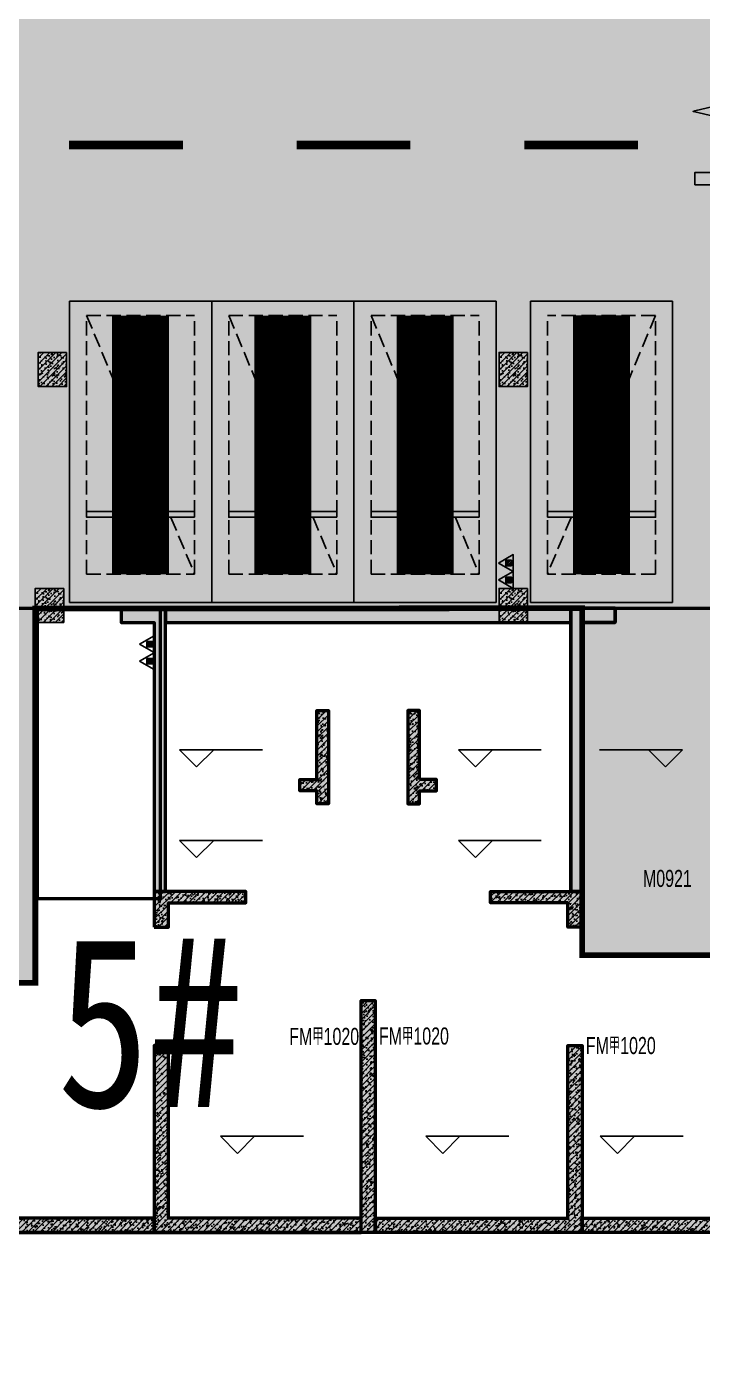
# Model space of a CAD drawing. Extents: x -1338203 to 1886333, y -530034 to 1031844.
# Drawn here: x 764153 to 776032, y 230104 to 253462 of the extents above; entities that cross this region are included whole.
import ezdxf
from ezdxf.enums import TextEntityAlignment as Align

# ---------------------------------------------------------------- set-up
doc = ezdxf.new("R2010")
doc.units = 0
doc.header["$LTSCALE"] = 1000
doc.header["$MEASUREMENT"] = 0
doc.linetypes.add('A-001-平面B2$0$__DASH', pattern=[0.35, 0.25, -0.1])
for name, color, linetype in [('A-001-平面参照B1$0$0G-NOTE', 4, 'Continuous'), ('A-05-平面B1$0$0A-A-SYMB-DOOR', 135, 'Continuous'), ('A-05-平面B1$0$0A-A-SYMB-ELEV', 150, 'Continuous'), ('A-FIRE', 7, 'Continuous'), ('p-a-regular', 5, 'Continuous'), ('S-05-墙柱B1_1$0$0S-CW-HATCH', 251, 'Continuous'), ('S-05-墙柱B1_1$0$0S-CW-HATCH-UP', 251, 'Continuous'), ('S001地下一墙柱$0$S001地下一墙柱$0$0S-CC-LINE', 52, 'Continuous'), ('S001地下一墙柱$0$S001地下一墙柱$0$0S-CW-HATCH', 251, 'Continuous'), ('S001地下一墙柱$0$S001地下一墙柱$0$0S-CW-HATCH-UP', 251, 'Continuous'), ('中心线', 42, 'Continuous'), ('地面指向箭头', 7, 'Continuous'), ('负一层消火栓$0$0P-EQUIP-FH', 7, 'Continuous')]:
    doc.layers.add(name, color=color, linetype=linetype)
doc.layers.add('p-a-regular-narrow', color=7, linetype='Continuous', true_color=0x9600ff)
doc.layers.add('p-a-wall', color=7, linetype='Continuous', lineweight=50)
doc.layers.add('S-05-墙柱B1_1$0$0S-CW-LINE', color=7, linetype='Continuous', lineweight=50)
doc.layers.add('p-h-walkable', color=7, linetype='Continuous', lineweight=70, true_color=0xf0f0f0)
doc.styles.add('A-001-平面参照B1$0$AAD-HT', font='simhei.ttf', dxfattribs={"width": 0.6})
doc.styles.add('A-05-平面B1$0$AAD-TXT', font='aad-txt.shx', dxfattribs={"width": 0.7, "bigfont": 'aad-hztxt.shx'})
pattern_1 = [(45, (0, 0), (-53.033, 53.033), []), (50, (0, 0), (215.178, -18.8256), [22.5, -247.5]), (355, (0, 0), (-41.6254, 225.6576), [18, -198]), (100.4514, (17.93, -1.57), (173.5528, 206.8319), [19.122, -210.3426]), (46.1842, (0, 60), (320.1723, -49.6557), [33.75, -371.25]), (96.6356, (26.68, 55.86), (280.399, 292.2354), [28.683, -315.514]), (351.1842, (0, 60), (280.3986, 292.2356), [27, -297]), (21, (30, 45), (179.0721, -120.7857), [22.5, -247.5]), (326, (30, 45), (72.9946, 217.545), [18, -198]), (71.4514, (44.92, 34.93), (252.0668, 96.7591), [19.122, -210.3426]), (37.5, (0, 0), (3.64796, 99.86816), [0, -195.6, 0, -201, 0, -198.75]), (7.5, (0, 0), (78.92086, 118.3235), [0, -114.6, 0, -191.1, 0, -75.75]), (327.5, (-66.9, 0), (160.14673, -6.76646), [0, -75, 0, -234, 0, -310.5]), (317.5, (-96.9, 0), (174.95585, 30.0315), [0, -97.5, 0, -155.4, 0, -220.5])]

# ---------------------------------------------------------------- blocks, each defined once
blk = doc.blocks.new('A-001-平面参照B1')
at = {"layer": 'A-001-平面参照B1$0$0G-NOTE', "style": 'A-001-平面参照B1$0$AAD-HT', "width": 0.8}
blk.add_text('5#', height=3000, rotation=0, dxfattribs=at).set_placement((-1680, -70935), align=Align.MIDDLE_LEFT)
blk = doc.blocks.new('负一层消火栓$0$$TwtSys$00000546')
h = blk.add_hatch()
h.set_pattern_fill('ANSI31', color=256, scale=200, style=0)
h.set_pattern_definition([(45, (-38543.802, -6670.83), (-17.67767, 17.67767), [])])
h.paths.add_polyline_path([(-65, 174), (65, 174), (65, 44), (-65, 44)])
for points in [[(0, 344), (-198, 0), (198, 0)], [(-65, 174), (65, 174), (65, 44), (-65, 44)]]:
    blk.add_lwpolyline(points, close=True)
blk = doc.blocks.new('负一层消火栓')
at = {"layer": '负一层消火栓$0$0P-EQUIP-FH', "xscale": -0.7500000000000013, "yscale": 0.7500000000000013, "zscale": 0.75, "rotation": 90}
for p in [(6341, -62864), (6341, -63161), (31, -64292), (31, -64590)]:
    blk.add_blockref('负一层消火栓$0$$TwtSys$00000546', p, dxfattribs=at)
blk = doc.blocks.new('JTDT')
at = {"layer": 'A-FIRE'}
h = blk.add_hatch(color=251, dxfattribs=at)
h.dxf.hatch_style = 1
h.paths.add_polyline_path([(189165, 82916), (189162, 82988), (189159, 82988), (189147, 83060), (189144, 83075), (189126, 83123), (189114, 83162), (189105, 83180), (189081, 83230), (189072, 83245), (189057, 83269), (189036, 83299), (189024, 83317), (189021, 83320), (189021, 83323), (188961, 83389), (188893, 83449), (188818, 83500), (188734, 83542), (188650, 83571), (188561, 83586), (188468, 83592), (188378, 83586), (188288, 83571), (188202, 83542), (188118, 83500), (188043, 83449), (187974, 83389), (187915, 83323), (187915, 83320), (187912, 83317), (187900, 83299), (187882, 83269), (187864, 83245), (187858, 83230), (187831, 83180), (187822, 83162), (187810, 83123), (187795, 83075), (187789, 83060), (187777, 82988), (187771, 82916), (187771, 82895), (187771, 82839), (187771, 81938), (187559, 81938), (187559, 81935), (187867, 80625), (187876, 80592), (187882, 80625), (188190, 81935), (187983, 81935), (187983, 81938), (187983, 82839), (187986, 82895), (187989, 82916), (188007, 82988), (188037, 83060), (188046, 83075), (188076, 83123), (188109, 83162), (188124, 83180), (188184, 83230), (188205, 83245), (188247, 83269), (188318, 83299), (188390, 83317), (188441, 83320), (188468, 83323), (188492, 83320), (188543, 83317), (188615, 83299), (188686, 83269), (188728, 83245), (188749, 83230), (188809, 83180), (188824, 83162), (188857, 83123), (188887, 83075), (188896, 83060), (188926, 82988), (188944, 82916), (188947, 82895), (188949, 82839), (188949, 80625), (189168, 80625), (189168, 82839), (189168, 82895)])
at = {"layer": '地面指向箭头', "color": 251, "linetype": 'Continuous'}
blk.add_lwpolyline([(189165, 82916), (189162, 82988), (189159, 82988), (189147, 83060), (189144, 83075), (189126, 83123), (189114, 83162), (189105, 83180), (189081, 83230), (189072, 83245), (189057, 83269), (189036, 83299), (189024, 83317), (189021, 83320), (189021, 83323), (188961, 83389), (188893, 83449), (188818, 83500), (188734, 83542), (188650, 83571), (188561, 83586), (188468, 83592), (188378, 83586), (188288, 83571), (188202, 83542), (188118, 83500), (188043, 83449), (187974, 83389), (187915, 83323), (187915, 83320), (187912, 83317), (187900, 83299), (187882, 83269), (187864, 83245), (187858, 83230), (187831, 83180), (187822, 83162), (187810, 83123), (187795, 83075), (187789, 83060), (187777, 82988), (187771, 82916), (187771, 82895), (187771, 82839), (187771, 81938), (187559, 81938), (187559, 81935), (187867, 80625), (187876, 80592), (187882, 80625), (188190, 81935), (187983, 81935), (187983, 81938), (187983, 82839), (187986, 82895), (187989, 82916), (188007, 82988), (188037, 83060), (188046, 83075), (188076, 83123), (188109, 83162), (188124, 83180), (188184, 83230), (188205, 83245), (188247, 83269), (188318, 83299), (188390, 83317), (188441, 83320), (188468, 83323), (188492, 83320), (188543, 83317), (188615, 83299), (188686, 83269), (188728, 83245), (188749, 83230), (188809, 83180), (188824, 83162), (188857, 83123), (188887, 83075), (188896, 83060), (188926, 82988), (188944, 82916), (188947, 82895), (188949, 82839), (188949, 80625), (189168, 80625), (189168, 82839), (189168, 82895), (189165, 82916)], dxfattribs=at)
blk = doc.blocks.new('A$C9cb663f1')
at = {"layer": '中心线', "color": 251, "const_width": 150}
for points in [[(352253, -110383), (354253, -110383)], [(356253, -110383), (358253, -110383)], [(360253, -110383), (362253, -110383)]]:
    blk.add_lwpolyline(points, dxfattribs=at)
at = {"layer": '地面指向箭头', "color": 251, "rotation": 270}
blk.add_blockref('JTDT', (282628, 78085), dxfattribs=at)
blk = doc.blocks.new('S-05-墙柱B1_1')
at = {"layer": 'S-05-墙柱B1_1$0$0S-CW-HATCH'}
h = blk.add_hatch(color=256, dxfattribs=at)
h.dxf.hatch_style = 1
h.paths.add_polyline_path([(7090, 3710), (7090, 8690), (6310, 8690), (6310, 8440), (6890, 8440), (6890, 3710)])
h = blk.add_hatch(color=256, dxfattribs=at)
h.dxf.hatch_style = 1
h.paths.add_polyline_path([(7090, 8440), (14210, 8440), (14210, 8690), (7090, 8690)])
h = blk.add_hatch(color=256, dxfattribs=at)
h.dxf.hatch_style = 1
h.paths.add_polyline_path([(14410, 3710), (14410, 8440), (14990, 8440), (14990, 8690), (14210, 8690), (14210, 3710)])
h = blk.add_hatch(color=256, dxfattribs=at)
h.dxf.hatch_style = 1
h.paths.add_polyline_path([(9750, 5680), (9750, 6890), (9950, 6890), (9950, 5250), (9750, 5250), (9750, 5480), (9450, 5480), (9450, 5680)])
h = blk.add_hatch(color=256, dxfattribs=at)
h.dxf.hatch_style = 1
h.paths.add_polyline_path([(11550, 5680), (11550, 6890), (11350, 6890), (11350, 5250), (11550, 5250), (11550, 5480), (11850, 5480), (11850, 5680)])
h = blk.add_hatch(color=256, dxfattribs=at)
h.dxf.hatch_style = 1
h.paths.add_polyline_path([(6890, 3080), (7140, 3080), (7140, 3510), (8500, 3510), (8500, 3710), (6890, 3710)])
h = blk.add_hatch(color=256, dxfattribs=at)
h.dxf.hatch_style = 1
h.paths.add_polyline_path([(14410, 3080), (14160, 3080), (14160, 3510), (12800, 3510), (12800, 3710), (14410, 3710)])
h = blk.add_hatch(color=256, dxfattribs=at)
h.dxf.hatch_style = 1
h.paths.add_polyline_path([(10775, -2290), (10525, -2290), (10525, 1790), (10775, 1790)])
h = blk.add_hatch(color=256, dxfattribs=at)
h.dxf.hatch_style = 1
h.paths.add_polyline_path([(6890, -2290), (10525, -2290), (10525, -2040), (7140, -2040), (7140, 1000), (6890, 1000)])
h = blk.add_hatch(color=256, dxfattribs=at)
h.dxf.hatch_style = 1
h.paths.add_polyline_path([(14410, -2290), (10775, -2290), (10775, -2040), (14160, -2040), (14160, 1000), (14410, 1000)])
h = blk.add_hatch(color=256, dxfattribs=at)
h.dxf.hatch_style = 1
h.paths.add_polyline_path([(2860, -2290), (6890, -2290), (6890, -2040), (3160, -2040), (3160, -1360), (2860, -1360)])
h = blk.add_hatch(color=256, dxfattribs=at)
h.dxf.hatch_style = 1
h.paths.add_polyline_path([(18440, -2290), (14410, -2290), (14410, -2040), (18140, -2040), (18140, -1360), (18440, -1360)])
at = {"layer": 'S-05-墙柱B1_1$0$0S-CW-HATCH-UP'}
h = blk.add_hatch(dxfattribs=at)
h.set_pattern_fill('钢筋混凝土', color=256, scale=30)
h.set_pattern_definition(pattern_1)
h.paths.add_polyline_path([(7090, 3710), (7090, 8690), (6310, 8690), (6310, 8440), (6890, 8440), (6890, 3710)])
h = blk.add_hatch(dxfattribs=at)
h.set_pattern_fill('钢筋混凝土', color=256, scale=30)
h.set_pattern_definition([(45, (-3980472.66, 636368.834), (-53.0330086, 53.0330086), []), (50, (-3980472.66, 636368.83), (215.178055, -18.8256405), [22.5, -247.5]), (355, (-3980472.66, 636368.83), (-41.6254, 225.65764), [18, -198]), (100.4514, (-3980454.73, 636367.27), (173.552815, 206.831863), [19.122057, -210.342634]), (46.1842, (-3980472.66, 636428.83), (320.172315, -49.655704), [33.75, -371.25]), (96.6356, (-3980445.98, 636424.7), (280.398812, 292.235361), [28.683086, -315.5139]), (351.1842, (-3980472.66, 636428.83), (280.398584, 292.23558), [27, -297]), (21, (-3980442.66, 636413.83), (179.072116, -120.785667), [22.5, -247.5]), (326, (-3980442.66, 636413.83), (72.9946, 217.545014), [18, -198]), (71.4514, (-3980427.74, 636403.77), (252.066789, 96.759149), [19.122057, -210.342634]), (37.5, (-3980472.66, 636368.834), (3.6479566, 99.8681561), [0, -195.6, 0, -201, 0, -198.75]), (7.5, (-3980472.66, 636368.83), (78.9208612, 118.3235136), [0, -114.6, 0, -191.1, 0, -75.75]), (327.5, (-3980539.56, 636368.834), (160.1467309, -6.7664615), [0, -75, 0, -234, 0, -310.5]), (317.5, (-3980569.56, 636368.83), (174.955851, 30.0314947), [0, -97.5, 0, -155.4, 0, -220.5])])
h.paths.add_polyline_path([(7090, 8440), (14210, 8440), (14210, 8690), (7090, 8690)])
h = blk.add_hatch(dxfattribs=at)
h.set_pattern_fill('钢筋混凝土', color=256, scale=30)
h.set_pattern_definition(pattern_1)
edge = h.paths.add_edge_path()
edge.add_line((14990, 8440), (14410, 8440))
edge.add_line((14410, 8440), (14410, 3710))
edge.add_line((14410, 3710), (14210, 3710))
edge.add_line((14210, 3710), (14210, 8690))
edge.add_line((14210, 8690), (14990, 8690))
edge.add_line((14990, 8690), (14990, 8443))
h = blk.add_hatch(dxfattribs=at)
h.set_pattern_fill('钢筋混凝土', color=256, scale=30)
h.set_pattern_definition(pattern_1)
h.paths.add_polyline_path([(14410, 3710), (14410, 8440), (14990, 8440), (14990, 8690), (14210, 8690), (14210, 3710)])
h = blk.add_hatch(dxfattribs=at)
h.set_pattern_fill('钢筋混凝土', color=256, scale=30)
h.set_pattern_definition(pattern_1)
h.paths.add_polyline_path([(9750, 5680), (9750, 6890), (9950, 6890), (9950, 5250), (9750, 5250), (9750, 5480), (9450, 5480), (9450, 5680)])
h = blk.add_hatch(dxfattribs=at)
h.set_pattern_fill('钢筋混凝土', color=256, scale=30)
h.set_pattern_definition(pattern_1)
h.paths.add_polyline_path([(11550, 5680), (11550, 6890), (11350, 6890), (11350, 5250), (11550, 5250), (11550, 5480), (11850, 5480), (11850, 5680)])
h = blk.add_hatch(dxfattribs=at)
h.set_pattern_fill('钢筋混凝土', color=256, scale=30)
h.set_pattern_definition(pattern_1)
h.paths.add_polyline_path([(6890, 3080), (7140, 3080), (7140, 3510), (8500, 3510), (8500, 3710), (6890, 3710)])
h = blk.add_hatch(dxfattribs=at)
h.set_pattern_fill('钢筋混凝土', color=256, scale=30)
h.set_pattern_definition(pattern_1)
h.paths.add_polyline_path([(14410, 3080), (14160, 3080), (14160, 3510), (12800, 3510), (12800, 3710), (14410, 3710)])
h = blk.add_hatch(dxfattribs=at)
h.set_pattern_fill('钢筋混凝土', color=256, scale=30)
h.set_pattern_definition(pattern_1)
h.paths.add_polyline_path([(10775, -2290), (10525, -2290), (10525, 1790), (10775, 1790)])
h = blk.add_hatch(dxfattribs=at)
h.set_pattern_fill('钢筋混凝土', color=256, scale=30)
h.set_pattern_definition(pattern_1)
h.paths.add_polyline_path([(6890, -2290), (10525, -2290), (10525, -2040), (7140, -2040), (7140, 1000), (6890, 1000)])
h = blk.add_hatch(dxfattribs=at)
h.set_pattern_fill('钢筋混凝土', color=256, scale=30)
h.set_pattern_definition(pattern_1)
h.paths.add_polyline_path([(14410, -2290), (10775, -2290), (10775, -2040), (14160, -2040), (14160, 1000), (14410, 1000)])
h = blk.add_hatch(dxfattribs=at)
h.set_pattern_fill('钢筋混凝土', color=256, scale=30)
h.set_pattern_definition(pattern_1)
h.paths.add_polyline_path([(2860, -2290), (6890, -2290), (6890, -2040), (3160, -2040), (3160, -1360), (2860, -1360)])
h = blk.add_hatch(dxfattribs=at)
h.set_pattern_fill('钢筋混凝土', color=256, scale=30)
h.set_pattern_definition(pattern_1)
h.paths.add_polyline_path([(18440, -2290), (14410, -2290), (14410, -2040), (18140, -2040), (18140, -1360), (18440, -1360)])
at = {"layer": 'S-05-墙柱B1_1$0$0S-CW-LINE'}
for points in [[(7090, 3710), (7090, 8690), (6310, 8690), (6310, 8440), (6890, 8440), (6890, 3710)], [(7090, 8440), (14210, 8440), (14210, 8690), (7090, 8690)], [(9750, 5680), (9750, 6890), (9950, 6890), (9950, 5250), (9750, 5250), (9750, 5480), (9450, 5480), (9450, 5680)], [(11550, 5680), (11550, 6890), (11350, 6890), (11350, 5250), (11550, 5250), (11550, 5480), (11850, 5480), (11850, 5680)], [(6890, 3080), (7140, 3080), (7140, 3510), (8500, 3510), (8500, 3710), (6890, 3710)], [(14410, 3080), (14160, 3080), (14160, 3510), (12800, 3510), (12800, 3710), (14410, 3710)], [(10775, -2290), (10525, -2290), (10525, 1790), (10775, 1790)], [(6890, -2290), (10525, -2290), (10525, -2040), (7140, -2040), (7140, 1000), (6890, 1000)], [(14410, -2290), (10775, -2290), (10775, -2040), (14160, -2040), (14160, 1000), (14410, 1000)], [(2860, -2290), (6890, -2290), (6890, -2040), (3160, -2040), (3160, -1360), (2860, -1360)], [(18440, -2290), (14410, -2290), (14410, -2040), (18140, -2040), (18140, -1360), (18440, -1360)]]:
    blk.add_lwpolyline(points, close=True, dxfattribs=at)
for points in [[(14990, 8440), (14410, 8440), (14410, 3710), (14210, 3710), (14210, 8690), (14990, 8690), (14990, 8443)], [(14410, 3710), (14410, 8440), (14990, 8440), (14990, 8690), (14210, 8690), (14210, 3710), (14410, 3710)]]:
    blk.add_lwpolyline(points, dxfattribs=at)

msp = doc.modelspace()

# ---------------------------------------------------------------- hatches: boundary and pattern name
at = {"layer": 'p-h-walkable', "ltscale": 0.002}
h = msp.add_hatch(color=256, dxfattribs=at)
h.dxf.hatch_style = 1
h.paths.add_polyline_path([(633826.6, 244460.7), (640276.6, 244575.6), (640576.6, 234544.8), (645576.7, 234544.6), (645576.7, 209278.9), (732355.9, 209029), (732355.1, 235229.9), (738506.7, 235229.9), (738506.6, 268838.9), (732734.3, 268838.9), (732734.3, 272898.9), (711963.1, 272898.9), (711963.1, 278984.7), (717256.7, 278984.7), (717256.7, 284049), (733571.6, 284135.6), (733996.6, 290449.1), (739216.6, 290449.1), (739766.6, 284299.1), (754626.6, 284299.1), (755296.6, 290449.1), (760516.6, 290449.1), (760816.6, 283049.1), (760816.3, 275879.2), (775122.6, 275879.2), (776006.6, 274138.9), (776006.6, 259429.1), (778716.6, 259429.1), (778716.6, 238849.1), (783416.6, 238849.1), (783416.6, 237229.1), (782066.6, 237229.1), (782066.6, 234429.1), (779546.6, 234429.1), (779546.6, 237129.1), (773916.6, 237129.1), (773916.6, 243229.1), (764306.6, 243225.6), (764306.6, 236639.1), (760766.6, 236639.1), (760766.6, 234429.1), (758246.6, 234429.1), (758246.6, 238649.1), (762116.6, 238649.1), (762116.6, 243225.6), (748656.6, 243225.6), (748756.3, 207529.1), (800106.6, 207528.9), (800206.7, 201639.7), (812908.2, 202239.1), (812576.6, 180449.3), (744206, 180449.3), (744206, 173439), (728556.7, 173439), (728556.6, 122289.1), (746356.6, 122289.1), (750916.6, 132325.6), (842896.6, 132325.6), (843211.6, 121345.6), (839116.6, 121345.6), (839116.6, 93449.1), (864906.6, 93449.1), (864906.6, 79694), (875856.6, 74929.1), (875856.6, 65749.1), (834560.6, 65749.1), (839142.9, 28436.3), (869465.5, 32160.2), (871163.4, 18334), (873704.3, 18646.1), (877328.9, 5540.2), (761876.2, -8638.5), (761133.2, 2082.3), (764950.9, 5291.5), (763253.1, 19116.3), (799242.7, 23536.1), (793807.6, 65749.1), (750756.6, 65749.1), (751556.6, 81645.6), (636016.6, 81645.6), (636016.6, 96345.6), (629416.6, 96345.6), (629416.6, 118203.2), (622306.6, 118203.2), (622286.6, 139083.2), (644406.6, 137003.2), (644406.6, 129968.2), (656656.6, 129968.2), (656406.6, 138083.2), (712156.6, 138083.2), (711856.6, 184449.1), (581811.6, 184349.1), (581826.6, 197199.1), (585876.6, 197449.1), (585976.6, 209279), (629226.6, 209578.9), (628926.8, 236145.4), (633826.6, 236145.6)])
at = {"layer": 'S001地下一墙柱$0$S001地下一墙柱$0$0S-CW-HATCH'}
h = msp.add_hatch(color=256, dxfattribs=at)
h.dxf.hatch_style = 1
h.paths.add_polyline_path([(764856.6, 247729.1), (764356.6, 247729.1), (764356.6, 247129.1), (764856.6, 247129.1)])
h = msp.add_hatch(color=256, dxfattribs=at)
h.dxf.hatch_style = 1
h.paths.add_polyline_path([(772956.6, 247729.1), (772456.6, 247729.1), (772456.6, 247129.1), (772956.6, 247129.1)])
h = msp.add_hatch(color=256, dxfattribs=at)
h.dxf.hatch_style = 1
h.paths.add_polyline_path([(764806.6, 243579.1), (764306.6, 243579.1), (764306.6, 242979.1), (764806.6, 242979.1)])
h = msp.add_hatch(color=256, dxfattribs=at)
h.dxf.hatch_style = 1
h.paths.add_polyline_path([(772956.6, 243579.1), (772456.6, 243579.1), (772456.6, 242979.1), (772956.6, 242979.1)])
at = {"layer": 'S001地下一墙柱$0$S001地下一墙柱$0$0S-CW-HATCH-UP'}
h = msp.add_hatch(dxfattribs=at)
h.set_pattern_fill('钢筋混凝土', color=256, scale=30)
h.set_pattern_definition([(45, (797167.33, 256680.8), (-53.03301, 53.03301), []), (50, (797167.33, 256680.8), (215.1781, -18.8256), [22.5, -247.5]), (355, (797167.33, 256680.8), (-41.6254, 225.6576), [18, -198]), (100.4514, (797185.26, 256679.23), (173.5528, 206.8319), [19.122, -210.3426]), (46.1842, (797167.33, 256740.8), (320.1723, -49.6557), [33.75, -371.25]), (96.6356, (797194, 256736.66), (280.3988, 292.2354), [28.683, -315.514]), (351.1842, (797167.33, 256740.8), (280.3986, 292.2356), [27, -297]), (21, (797197.33, 256725.8), (179.0721, -120.7857), [22.5, -247.5]), (326, (797197.33, 256725.8), (72.9946, 217.545), [18, -198]), (71.4514, (797212.25, 256715.73), (252.0668, 96.7591), [19.122, -210.3426]), (37.5, (797167.33, 256680.8), (3.64796, 99.86816), [0, -195.6, 0, -201, 0, -198.75]), (7.5, (797167.33, 256680.8), (78.92086, 118.3235), [0, -114.6, 0, -191.1, 0, -75.75]), (327.5, (797100.43, 256680.8), (160.14673, -6.76646), [0, -75, 0, -234, 0, -310.5]), (317.5, (797070.43, 256680.8), (174.95585, 30.0315), [0, -97.5, 0, -155.4, 0, -220.5])])
h.paths.add_polyline_path([(764856.6, 247729.1), (764356.6, 247729.1), (764356.6, 247129.1), (764856.6, 247129.1)])
h = msp.add_hatch(dxfattribs=at)
h.set_pattern_fill('钢筋混凝土', color=256, scale=30)
h.set_pattern_definition([(45, (805267.33, 256680.8), (-53.03301, 53.03301), []), (50, (805267.33, 256680.8), (215.1781, -18.8256), [22.5, -247.5]), (355, (805267.33, 256680.8), (-41.6254, 225.6576), [18, -198]), (100.4514, (805285.26, 256679.23), (173.5528, 206.8319), [19.122, -210.3426]), (46.1842, (805267.33, 256740.8), (320.1723, -49.6557), [33.75, -371.25]), (96.6356, (805294, 256736.66), (280.3988, 292.2354), [28.683, -315.514]), (351.1842, (805267.33, 256740.8), (280.3986, 292.2356), [27, -297]), (21, (805297.33, 256725.8), (179.0721, -120.7857), [22.5, -247.5]), (326, (805297.33, 256725.8), (72.9946, 217.545), [18, -198]), (71.4514, (805312.25, 256715.73), (252.0668, 96.7591), [19.122, -210.3426]), (37.5, (805267.33, 256680.8), (3.64796, 99.86816), [0, -195.6, 0, -201, 0, -198.75]), (7.5, (805267.33, 256680.8), (78.92086, 118.3235), [0, -114.6, 0, -191.1, 0, -75.75]), (327.5, (805200.43, 256680.8), (160.14673, -6.76646), [0, -75, 0, -234, 0, -310.5]), (317.5, (805170.43, 256680.8), (174.95585, 30.0315), [0, -97.5, 0, -155.4, 0, -220.5])])
h.paths.add_polyline_path([(772956.6, 247729.1), (772456.6, 247729.1), (772456.6, 247129.1), (772956.6, 247129.1)])
h = msp.add_hatch(dxfattribs=at)
h.set_pattern_fill('钢筋混凝土', color=256, scale=30)
h.set_pattern_definition([(45, (797117.33, 252530.8), (-53.03301, 53.03301), []), (50, (797117.33, 252530.8), (215.1781, -18.8256), [22.5, -247.5]), (355, (797117.33, 252530.8), (-41.6254, 225.6576), [18, -198]), (100.4514, (797135.26, 252529.23), (173.5528, 206.8319), [19.122, -210.3426]), (46.1842, (797117.33, 252590.8), (320.1723, -49.6557), [33.75, -371.25]), (96.6356, (797144, 252586.66), (280.3988, 292.2354), [28.683, -315.514]), (351.1842, (797117.33, 252590.8), (280.3986, 292.2356), [27, -297]), (21, (797147.33, 252575.8), (179.0721, -120.7857), [22.5, -247.5]), (326, (797147.33, 252575.8), (72.9946, 217.545), [18, -198]), (71.4514, (797162.25, 252565.74), (252.0668, 96.7591), [19.122, -210.3426]), (37.5, (797117.33, 252530.8), (3.64796, 99.86816), [0, -195.6, 0, -201, 0, -198.75]), (7.5, (797117.33, 252530.8), (78.92086, 118.3235), [0, -114.6, 0, -191.1, 0, -75.75]), (327.5, (797050.43, 252530.8), (160.14673, -6.76646), [0, -75, 0, -234, 0, -310.5]), (317.5, (797020.43, 252530.8), (174.95585, 30.0315), [0, -97.5, 0, -155.4, 0, -220.5])])
h.paths.add_polyline_path([(764806.6, 243579.1), (764306.6, 243579.1), (764306.6, 242979.1), (764806.6, 242979.1)])
h = msp.add_hatch(dxfattribs=at)
h.set_pattern_fill('钢筋混凝土', color=256, scale=30)
h.set_pattern_definition([(45, (805267.33, 252530.8), (-53.03301, 53.03301), []), (50, (805267.33, 252530.8), (215.1781, -18.8256), [22.5, -247.5]), (355, (805267.33, 252530.8), (-41.6254, 225.6576), [18, -198]), (100.4514, (805285.26, 252529.23), (173.5528, 206.8319), [19.122, -210.3426]), (46.1842, (805267.33, 252590.8), (320.1723, -49.6557), [33.75, -371.25]), (96.6356, (805294, 252586.66), (280.3988, 292.2354), [28.683, -315.514]), (351.1842, (805267.33, 252590.8), (280.3986, 292.2356), [27, -297]), (21, (805297.33, 252575.8), (179.0721, -120.7857), [22.5, -247.5]), (326, (805297.33, 252575.8), (72.9946, 217.545), [18, -198]), (71.4514, (805312.25, 252565.74), (252.0668, 96.7591), [19.122, -210.3426]), (37.5, (805267.33, 252530.8), (3.64796, 99.86816), [0, -195.6, 0, -201, 0, -198.75]), (7.5, (805267.33, 252530.8), (78.92086, 118.3235), [0, -114.6, 0, -191.1, 0, -75.75]), (327.5, (805200.43, 252530.8), (160.14673, -6.76646), [0, -75, 0, -234, 0, -310.5]), (317.5, (805170.43, 252530.8), (174.95585, 30.0315), [0, -97.5, 0, -155.4, 0, -220.5])])
h.paths.add_polyline_path([(772956.6, 243579.1), (772456.6, 243579.1), (772456.6, 242979.1), (772956.6, 242979.1)])

# ---------------------------------------------------------------- linework, layer by layer
for p, q in [((764906.5, 243329), (764906.5, 248629)), ((764906.5, 248629), (767406.5, 248629)), ((767406.5, 243329), (767406.5, 248629)), ((767406.5, 243329), (767406.5, 248629)), ((767406.5, 248629), (769906.5, 248629)), ((769906.5, 243329), (769906.5, 248629)), ((769906.5, 243328.9), (769906.5, 248628.9)), ((769906.5, 248628.9), (772406.5, 248628.9)), ((772406.5, 243328.9), (772406.5, 248628.9)), ((775506.9, 248629.2), (773006.9, 248629)), ((773007.4, 243329), (773006.9, 248629)), ((775507.4, 243329.2), (775506.9, 248629.2)), ((764906.5, 243329), (767406.5, 243329)), ((767406.5, 243329), (769906.5, 243329)), ((769906.5, 243328.9), (772406.5, 243328.9)), ((775507.4, 243329.2), (773007.4, 243329))]:
    msp.add_line(p, q)
at = {"linetype": 'A-001-平面B2$0$__DASH'}
for p, q in [((765206.5, 248379), (767106.5, 248379)), ((765206.5, 243829), (765206.5, 248379)), ((767106.5, 243829), (767106.5, 248379)), ((767706.5, 248379), (769606.5, 248379)), ((767706.5, 243829), (767706.5, 248379)), ((769606.5, 243829), (769606.5, 248379)), ((770206.5, 248378.9), (772106.5, 248378.9)), ((770206.5, 243828.9), (770206.5, 248378.9)), ((772106.5, 243828.9), (772106.5, 248378.9)), ((775206.9, 248379.2), (773306.9, 248379)), ((773307.3, 243829), (773306.9, 248379)), ((775207.3, 243829.2), (775206.9, 248379.2)), ((765206.5, 243829), (767106.5, 243829)), ((767706.5, 243829), (769606.5, 243829)), ((770206.5, 243828.9), (772106.5, 243828.9)), ((775207.3, 243829.2), (773307.3, 243829))]:
    msp.add_line(p, q, dxfattribs=at)
for points in [[(765206.5, 248379), (767106.5, 243829)], [(767706.5, 248379), (769606.5, 243829)], [(770206.5, 248378.9), (772106.5, 243828.9)], [(775206.9, 248379.2), (773307.3, 243829)]]:
    msp.add_lwpolyline(points, dxfattribs=at)
at = {"color": 3, "flags": 128}
msp.add_lwpolyline([(777646.9, 232245.6), (762666.9, 232245.6), (762666.9, 231245.6), (762816.9, 231245.6), (762816.9, 230845.6), (756196.9, 230845.6), (756196.9, 231245.6), (756346.9, 231245.6), (756346.9, 232245.9), (756471.6, 232370.7), (756471.6, 234995.6), (754541.6, 234995.6), (754541.6, 238100.6), (754341.6, 238100.6), (754341.6, 243225.6), (758347.1, 243225.6), (758346.6, 245695.6), (761466.6, 245695.6), (761466.9, 243225.6), (764341.6, 243225.6), (764341.6, 238120.6), (766506.6, 238120.6), (766506.6, 243225.6), (778846.9, 243225.6)], dxfattribs=at)
for points in [[(767106.5, 244829), (765206.5, 244829), (765206.5, 244929), (767106.5, 244929)], [(769606.5, 244829), (767706.5, 244829), (767706.5, 244929), (769606.5, 244929)], [(772106.5, 244828.9), (770206.5, 244828.9), (770206.5, 244928.9), (772106.5, 244928.9)], [(773307.2, 244829), (775207.2, 244829.2), (775207.2, 244929.2), (773307.2, 244929)]]:
    msp.add_lwpolyline(points, close=True)
at = {"layer": 'A-05-平面B1$0$0A-A-SYMB-ELEV'}
for p, q in [((767141.4, 240440.8), (766841.4, 240740.8)), ((766841.4, 240740.8), (768300, 240740.8)), ((767141.4, 240440.8), (767441.4, 240740.8)), ((772041.4, 240440.8), (771741.4, 240740.8)), ((771741.4, 240740.8), (773200, 240740.8)), ((772041.4, 240440.8), (772341.4, 240740.8)), ((775681, 240740.8), (774222.4, 240740.8)), ((775381, 240440.8), (775081, 240740.8)), ((775381, 240440.8), (775681, 240740.8)), ((767141.4, 238846), (766841.4, 239146)), ((766841.4, 239146), (768300, 239146)), ((767141.4, 238846), (767441.4, 239146)), ((772041.4, 238846), (771741.4, 239146)), ((771741.4, 239146), (773200, 239146)), ((772041.4, 238846), (772341.4, 239146)), ((767860.1, 233641.1), (767560.1, 233941.1)), ((767560.1, 233941.1), (769018.7, 233941.1)), ((767860.1, 233641.1), (768160.1, 233941.1)), ((771468.1, 233641.1), (771168.1, 233941.1)), ((771168.1, 233941.1), (772626.7, 233941.1)), ((771468.1, 233641.1), (771768.1, 233941.1)), ((774536.2, 233641.1), (774236.2, 233941.1)), ((774236.2, 233941.1), (775694.7, 233941.1)), ((774536.2, 233641.1), (774836.2, 233941.1))]:
    msp.add_line(p, q, dxfattribs=at)
at = {"layer": 'p-a-regular', "ltscale": 0.002, "const_width": 1000}
for points in [[(766156.5, 243829), (766156.5, 248379)], [(771156.5, 243828.9), (771156.5, 248378.9)]]:
    msp.add_lwpolyline(points, dxfattribs=at)
at = {"layer": 'p-a-regular-narrow', "ltscale": 0.002, "const_width": 1000}
for points in [[(768656.5, 243829), (768656.5, 248379)], [(774257.3, 243829.1), (774256.9, 248379.1)]]:
    msp.add_lwpolyline(points, dxfattribs=at)
at = {"layer": 'p-a-wall', "ltscale": 0.002}
msp.add_lwpolyline([(777646.6, 232249.1), (762666.6, 232249.1), (762666.6, 231249.1), (762816.6, 231249.1), (762816.6, 230849.1), (756196.6, 230849.1), (756196.6, 231249.1), (756346.6, 231249.1), (756346.6, 232249.4), (756471.3, 232374.2), (756471.3, 234999.1), (754541.3, 234999.1), (754541.3, 238104.1), (754341.3, 238104.1), (754341.3, 243229.1), (758346.8, 243229.1), (758346.3, 245699.1), (761466.3, 245699.1), (761466.6, 243229.1), (764341.3, 243229.1), (764341.3, 238124.1), (766506.3, 238124.1), (766506.3, 243229.1), (778846.6, 243229.1)], dxfattribs=at)
at = {"layer": 'p-h-walkable', "ltscale": 0.002, "const_width": 100}
msp.add_lwpolyline([(778716.6, 259429.1), (778716.6, 238849.1), (783416.6, 238849.1), (783416.6, 237229.1), (782066.6, 237229.1), (782066.6, 234429.1), (779546.6, 234429.1), (779546.6, 237129.1), (773916.6, 237129.1), (773916.6, 243229.1), (764306.6, 243225.6), (764306.6, 236639.1), (760766.6, 236639.1), (760766.6, 234429.1), (758246.6, 234429.1), (758246.6, 238649.1), (762116.6, 238649.1), (762116.6, 243225.6), (748656.6, 243225.6), (748756.3, 207529.1), (800106.6, 207528.9)], dxfattribs=at)
at = {"layer": 'S001地下一墙柱$0$S001地下一墙柱$0$0S-CC-LINE'}
for points in [[(764856.6, 247729.1), (764356.6, 247729.1), (764356.6, 247129.1), (764856.6, 247129.1)], [(772956.6, 247729.1), (772456.6, 247729.1), (772456.6, 247129.1), (772956.6, 247129.1)], [(764806.6, 243579.1), (764306.6, 243579.1), (764306.6, 242979.1), (764806.6, 242979.1)], [(772956.6, 243579.1), (772456.6, 243579.1), (772456.6, 242979.1), (772956.6, 242979.1)]]:
    msp.add_lwpolyline(points, close=True, dxfattribs=at)

# ---------------------------------------------------------------- block references
msp.add_blockref('A-001-平面参照B1', (766365.4, 306889.1))
at = {"ltscale": 0.002}
for name, p in [('负一层消火栓', (766365.4, 306889.1)), ('A$C9cb663f1', (412646.2, 361761.3)), ('S-05-墙柱B1_1', (759506.6, 234539.1))]:
    msp.add_blockref(name, p, dxfattribs=at)

# ---------------------------------------------------------------- texts
at = {"layer": 'A-05-平面B1$0$0A-A-SYMB-DOOR', "style": 'A-05-平面B1$0$AAD-TXT', "width": 0.7}
for s, p in [('M0921', (774986.6, 238477.3)), ('FM甲1020', (768768.5, 235698.8)), ('FM甲1020', (770346.4, 235705.4)), ('FM甲1020', (773981.4, 235537.9))]:
    msp.add_text(s, height=300, dxfattribs=at).set_placement(p, align=Align.MIDDLE_LEFT)

doc.saveas('drawing.dxf')
